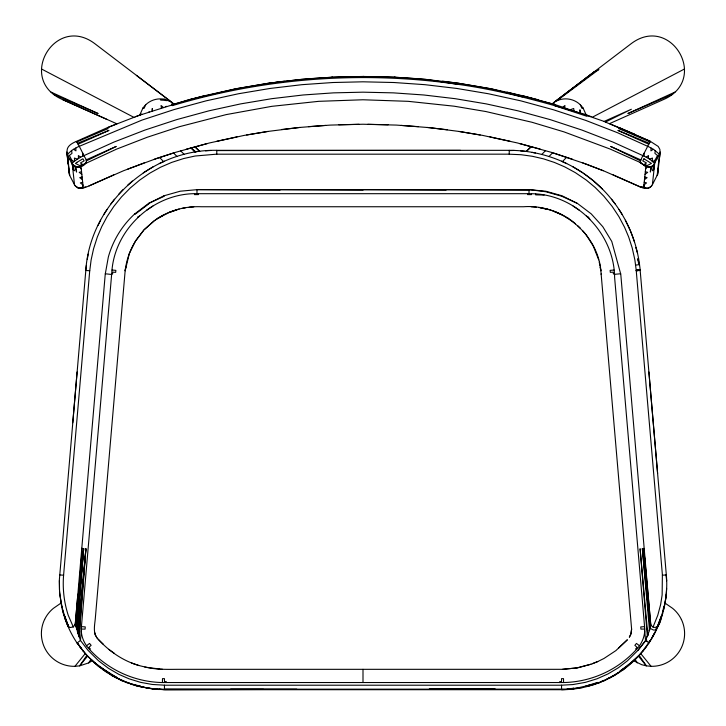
<?xml version="1.0" encoding="UTF-8"?>
<svg xmlns="http://www.w3.org/2000/svg" width="726" height="726" viewBox="0 0 726 726"><rect width="100%" height="100%" fill="white"/><g stroke="black" fill="none" stroke-linecap="round" stroke-linejoin="round"><path stroke-width="1.09" d="M527.557 193.697L527.548 194.586L531.477 194.622L531.505 193.733L528.927 193.688L197.98 193.697C154.357 192.199 114.173 228.962 111.804 272.549L81.421 626.638C80.386 635.159 83.898 643.799 89.906 649.815A101.313 101.313 0 0 0 161.962 682.54L564.038 682.531A101.313 101.313 0 0 0 636.085 649.824C641.975 643.908 645.514 635.486 644.615 627.101L614.613 277.423C614.269 233.318 575.827 193.96 531.505 193.733M681.369 619.405A32.734 32.734 0 0 1 651.077 666.314L646.34 665.86L639.189 655.442C659.117 633.871 669.073 603.705 666.287 574.493L640.178 270.508L639.025 270.535L639.143 269.8L639.797 270.399L639.579 269.773L639.025 270.535L636.248 270.698L662.384 574.729L662.13 595.021L660.624 604.595L657.765 615.285L653.037 627.082C661.912 630.213 661.567 610.303 664.58 605.339M638.78 269.827L639.025 270.535C639.161 269.128 637.31 270.843 639.234 269.791L639.071 270.172M134.773 213.889A91.803 91.803 0 0 0 108.328 257.077L105.234 274.237L75.313 623.997L73.371 626.928L70.368 627.5L68.562 626.919L66.393 621.901L61.728 606.419L59.568 592.126L59.378 579.638L85.768 270.97C89.67 204.505 150.872 148.739 217.237 150.336L508.763 150.336C541.342 150.155 573.749 162.597 597.77 184.622C613.234 198.706 625.258 216.529 632.509 236.15C635.903 245.297 638.208 254.826 639.524 264.482C639.506 265.362 640.695 271.315 639.679 269.773L639.905 270.499M59.995 596.019L62.745 610.648M76.33 141.461C79.669 146.407 82.056 152.015 84.824 157.324C90.995 164.294 77.265 170.683 72.836 164.575L72.772 168.859L74.27 170.764C71.302 157.569 58.407 148.712 76.638 141.289L107.775 127.477L138.847 115.452L187.444 100.115L236.249 88.699L268.221 83.29L300.918 79.443C342.5 75.686 384.381 75.686 425.962 79.443L457.752 83.154L490.631 88.699L523.264 95.896L555.49 104.725L603.215 121.097L650.242 141.289L658.219 146.443L659.861 149.374L660.088 152.823L653.554 165.219L651.34 166.681L648.708 167.152L645.895 166.408L639.651 162.234L610.348 149.139L564.02 131.887L531.949 122.258L485.875 111.541L454.186 106.205L408.166 101.331L362.982 99.771L318.714 101.331L271.778 106.341L226.167 114.608L179.476 126.678L147.269 137.241L116.532 149.148L82.31 165.011L80.976 166.408L83.236 187.544L87.311 186.636L123.62 170.701L157.279 158.223L175.52 152.342L209.424 142.968L244.154 135.408L267.876 131.442L299.711 127.449L325.638 125.416M143.421 230.605L135.463 241.068L129.337 253.537L125.144 270.834L95.287 618.652C94.679 625.395 92.538 633.78 98.128 639.198C110.506 652.81 126.723 663.401 144.982 666.922C155.4 669.69 166.308 669.399 176.99 669.327L562.423 669.318L577.533 667.856L591.327 664.136L597.725 661.577L603.959 658.482L615.893 650.605L627.373 639.751L618.634 648.046M162.424 682.54L162.497 678.628L164.457 678.647L164.457 681.605L166.254 681.605L166.254 682.558M579.892 112.657L579.938 109.762L580.691 112.929M401.242 125.416L430.173 127.712L459.004 131.442L482.726 135.408L517.457 142.968L551.361 152.342L586.036 164.049L604.114 171.046L637.791 185.829C642.319 188.215 649.343 190.33 652.393 184.703L654.68 163.577L650.46 159.738A17.007 17.007 0 0 0 649.48 159.103L648.436 158.477L648.49 155.527L646.24 157.224A26.399 26.399 0 0 0 645.115 156.616L612.907 142.06L581.853 130.036L550.208 119.627L517.974 110.833L486.229 103.891L455.138 98.682L423.821 94.988L393.438 92.864L362.982 92.175L333.452 92.864L303.06 94.988L271.742 98.682L240.651 103.891L208.906 110.833L176.672 119.627L145.028 130.036L113.973 142.06L81.766 156.616A26.39 26.39 0 0 0 80.64 157.224L74.433 161.108L72.228 163.359L74.488 184.703L75.604 186.346L78.571 188.179L81.484 188.451L84.643 187.58M59.468 589.957L59.351 580.564M638.326 270.217L638.581 269.836L637.346 270.299L638.163 269.872L637.7 270.626L637.364 269.936L637.7 270.626L637.945 269.881M652.393 184.703L657.638 174.367L660.07 152.877M136.007 240.351L143.966 229.888L154.511 220.541C167.942 210.685 184.722 206.057 201.302 206.747L523.591 206.747C561.86 203.761 599.141 234.752 601.092 273.439L631.602 629.006L630.74 634.705L629.333 637.237L631.012 633.589M637.174 269.945C636.947 270.907 635.568 269.11 637.7 270.626L637.755 270.263M636.393 270.371L636.711 270.344M637.41 269.927L637.7 270.626L637.855 269.89M73.299 626.955L68.235 615.285C64.006 602.253 62.445 588.387 63.634 574.729L89.688 271.206L91.131 259.89L93.581 248.746L97.329 237.003L101.803 226.512L107.094 216.62L113.773 206.493L121.541 196.864L130.208 188.043L139.682 180.102L149.883 173.115L160.51 167.243L171.654 162.415L183.669 158.54L195.103 156.017L216.312 154.193L508.763 154.166L521.087 154.72L532.394 156.29L543.511 158.858L554.346 162.415L564.656 166.844L575.319 172.625L586.318 180.102L595.111 187.417L603.841 196.183L612.227 206.493L618.906 216.62L624.596 227.347L628.671 237.003L632.183 247.856L634.869 259.89L636.275 270.662M644.026 156.054L644.143 153.177M634.733 134.219L609.531 123.638L663.573 99.516C709.747 79.57 670.679 13.404 630.93 43.859L552.205 103.782M174.004 103.981L95.07 43.859C55.321 13.404 16.253 79.57 62.427 99.516L116.895 123.828L107.53 127.667L108.101 128.62L76.756 141.906M85.822 270.508L86.349 265.398M659.589 157.288L660.161 152.006M666.223 594.049L666.613 588.396M665.152 602.489L666.123 594.975M77.419 631.811L83.681 548.511L76.003 626.792L80.459 640.441L87.91 650.197L98.446 660.696L108.356 668.247L118.737 674.3L128.965 678.783L140.526 682.34L152.17 684.455L164.92 685.208L561.08 685.208L572.905 684.564L585.474 682.34L597.035 678.783L608.089 673.873L618.407 667.729L627.554 660.696L638.09 650.197L645.577 640.904L644.706 630.722M79.143 636.983L85.904 548.738L77.991 633.607M665.37 600.638L666.159 594.512M78.925 636.366L85.904 548.738L78.245 634.397M74.488 184.703L69.696 175.483L67.409 154.357L71.611 150.518A16.88 16.88 0 0 1 72.582 149.901L75.74 148.059A25.483 25.483 0 0 1 76.847 147.46A26.862 26.862 0 0 1 78 146.861L141.96 120.099L174.195 109.535L206.102 100.841L238.427 93.763L270.081 88.445L301.962 84.679L332.898 82.519L362.982 81.811L393.982 82.519L424.919 84.679L456.799 88.445L488.462 93.763L520.778 100.841L553.575 109.807L585.791 120.416L617.399 132.676L648.881 146.861A26.835 26.835 0 0 1 650.033 147.46A25.455 25.455 0 0 1 651.14 148.05L650.913 150.872L653.282 149.284A19.829 19.829 0 0 1 654.298 149.901L659.471 154.348L657.184 175.474M77.11 371.993L72.754 422.732M535.724 193.96L535.652 194.849L544.11 195.04M636.212 270.281L636.412 270.018M76.729 629.46L83.681 548.511L76.511 628.689M81.294 630.749L80.459 640.441L77.056 643.018L86.666 655.324L98.364 666.35L111.886 675.625L122.567 681.006L137.287 686.134L153.331 689.11L164.92 689.7L561.08 689.7C590.32 689.954 619.351 677.276 639.007 655.651M75.277 623.825L77.854 594.167M658.446 167.842L657.638 174.367M152.024 110.951L152.288 108.473L152.505 110.779M650.886 166.771L650.314 172.053L652.111 166.236L654.044 164.575L654.108 168.859L652.61 170.764L654.044 164.575M154.511 220.541L143.966 229.888M564.692 107.629L564.937 105.47L563.013 107.103M652.175 160.918L652.492 158.05L649.48 159.103M655.26 150.518L654.916 153.395L657.502 155.473L655.088 160.128L654.652 163.359M88.263 254.109L87.265 259.318M649.38 629.097L642.319 548.511L649.997 626.792L650.723 623.825L643.78 548.33L650.296 628.417L645.541 640.441L638.09 650.197M125.217 270.371L125.789 266.996M566.707 163.577L561.497 161.199M541.787 208.072C553.838 209.814 566.044 215.695 575.537 223.799M664.108 607.19L665.225 601.555M663.319 610.829L663.891 608.098M125.144 270.834C126.46 260.189 129.918 249.699 135.798 240.696M77.864 187.816L82.129 187.97L82.955 184.903L80.323 182.916L82.673 182.262M659.335 623.235L659.988 620.912L657.611 626.674L658.709 624.696M648.881 630.803L649.271 629.46M139.728 115.135L142.958 107.965L145.717 104.744A21.136 21.136 0 0 1 164.757 99.335L171.853 102.275M77.056 643.018C70.159 632.673 65.059 621.102 62.209 609.005M657.438 626.919L661.368 616.029L655.986 630.232L651.966 637.737A32.924 32.924 0 0 1 651.177 639.052L644.416 648.835L639.334 654.852M642.229 187.58L643.635 187.544L645.895 166.408L640.06 162.442L640.904 159.947A18.785 18.785 0 0 1 641.357 158.876L641.875 157.724A27.742 27.742 0 0 1 642.41 156.58L648.245 145.236A21.263 21.263 0 0 1 648.781 144.211L650.541 141.452M164.512 161.217L159.293 163.577M650.151 626.193L650.687 624.841L650.296 628.417L653.4 630.014L655.469 630.023L656.749 627.309M144.828 667.149L159.157 668.945M100.624 220.223L98.064 225.341M652.202 637.346L654.67 632.863M145.717 104.744L144.038 108.356L142.958 107.965M662.266 614.114L662.711 613.225M631.148 633.018L631.638 628.988M107.003 209.451L103.918 214.388M205.494 150.836L210.712 150.482M554.555 102.057L553.72 103.382L554.11 104.335M645.614 169.049L647.011 166.835L650.46 166.962L652.111 166.236M642.501 651.649L644.116 649.189M165.356 106.64L166.408 106.305M86.811 655.442L79.66 665.86L74.923 666.323A32.734 32.734 0 0 1 44.631 619.405M114.472 199.223L110.887 203.897M90.968 659.743L88.69 662.892L79.66 665.86L87.528 656.204M646.857 636.983L648.436 634.842L648.264 632.827M157.361 218.544L170.674 211.711M91.095 659.861L88.69 662.892L92.138 660.841M650.895 186.609L648.309 188.17L645.396 188.451M74.923 666.323L85.223 653.627M645.541 640.441L648.581 642.555L650.197 640.631M639.007 655.188L623.316 669.653M122.957 189.704L118.91 194.033M650.986 186.546L651.757 185.702M526.377 151.48L531.341 146.716M526.286 151.462L531.033 146.634M541.759 154.466L545.525 150.645M548.956 156.535L552.64 152.787M562.405 161.589L566.589 157.342M627.636 665.878L634.996 659.344M644.416 648.835L645.822 647.438M425.962 79.443L395.225 77.21L362.982 76.457L331.664 77.21L300.918 79.443M82.628 164.802L80.976 166.408L85.732 162.987M132.35 181.028L127.894 184.939M89.597 649.471L90.278 648.817L88.926 647.293L91.131 645.341L89.552 643.427L86.467 645.795M148.766 112.049L149.293 111.868M140.091 115.026L141.18 114.027L142.06 114.354M586.136 114.799L583.042 107.965L580.283 104.744A21.108 21.108 0 0 0 556.715 100.85L598.896 69.46L594.095 71.947L554.927 101.785M146.625 210.241L152.841 206.084M554.147 102.275L594.095 71.947M631.402 663.137L631.402 662.675L629.95 663.537L620.049 671.069L626.91 666.459L614.114 675.625M645.051 174.331L647.692 172.352L645.332 171.69M644.488 179.612L647.12 177.634L644.77 176.972M75.114 624.669L75.313 623.997M60.966 603.106L53.388 608.343A32.507 32.507 0 0 0 44.613 619.469M609.268 678.256L618.017 672.784M139.691 115.162L135.236 116.813M153.295 166.671L143.276 172.797M155.337 220.051L163.531 215.105M652.874 161.453L657.048 159.012M615.113 203.897L611.528 199.223M608.433 678.202L603.851 680.807L613.307 675.616M649.017 187.807L648.309 188.17M139.519 216.039L137.577 217.092L137.904 217.455M172.28 104.462L171.835 104.598L172.28 103.382L171.445 102.057M592.507 117.131L684.455 69.015M603.433 680.534L598.741 682.894L603.851 680.335M163.985 195.784L148.521 203.461L134.773 213.88L135.081 214.279L148.766 203.915L148.521 203.461L164.149 196.274L163.985 195.784L180.202 191.21L197.445 189.622L529.481 189.667L545.888 191.237L562.015 195.784L577.479 203.461L591.227 213.88L602.798 226.694L611.764 241.431L620.775 274.228L650.578 623.389M597.725 661.577L592.316 663.682M605.502 122.022L631.366 109.245L604.077 121.433M86.349 160.891L116.214 146.434L85.977 159.956M674.998 92.075L627.899 113.537L672.512 94.326M170.474 211.965L179.159 209.052M89.044 185.938L113.773 174.848M78.099 144.211L108.973 130.399L77.582 143.267M590.864 664.263L576.852 667.929M598.315 682.594L593.541 684.709L598.741 682.422M593.986 684.11L597.861 682.422L585.873 686.043L593.541 684.237M127.631 169.176L144.283 162.842M82.129 187.97L85.895 187.172M570.79 109.553L573.712 108.473L573.939 110.624M584.376 114.191L585.383 114.545M541.823 207.872L538.647 207.482M583.042 107.965L581.962 108.356L580.283 104.744M169.33 212.482L176.79 209.787M154.257 159.312L173.55 152.977L177.026 156.517M588.26 685.771L588.26 686.242L593.097 684.391L572.206 689.146L562.015 689.691M81.548 171.69L79.188 172.352L81.829 174.331M82.111 176.972L79.76 177.634L82.392 179.621M236.249 88.699L204.178 95.823L171.971 104.626L172.398 105.624A664.326 664.326 0 0 1 457.925 84.334C502.002 90.496 544.945 102.375 587.434 115.316L591.1 116.605M186.246 149.229L207.191 143.566M188.343 99.87L204.178 95.823M59.949 595.556L59.523 590.882M620.685 273.775L614.35 274.328M216.811 141.261L237.012 136.869M199.714 151.462L195.149 146.824M555.045 104.598L506.993 92.093M181.999 208.398L185.629 207.7M236.794 88.654L268.221 83.29M246.704 134.963L267.876 131.442M332.59 77.165L331.664 77.21M284.293 81.167L268.747 83.272L300.419 79.443M577.116 688.076L567.324 689.074L573.794 688.184L572.206 689.146M281.579 129.509L299.711 127.449M635.64 265.072L638.671 264.718L638.018 258.91L638.59 258.846M363.907 76.457L362.982 76.457M131.451 662.929L133.838 663.764M622.082 214.388L618.997 209.451M576.589 667.956L562.423 669.318M189.05 207.264L193.778 206.837M613.96 270.027L610.13 270.371L610.321 272.359L613.234 272.141L613.388 273.911L614.314 273.865M578.032 687.93L582.933 687.495M636.248 270.744L637.301 270.299M662.375 575.192L666.305 574.956M308.441 126.651L330.602 125.081L362.982 124.237L396.278 125.081L418.439 126.651M644.579 626.647L640.74 626.91L640.913 629.124L644.752 629.043M395.225 77.21L394.3 77.165M59.695 574.956L63.625 575.192M509.225 150.591L514.362 150.436M338.752 124.772L359.061 124.3M566.398 689.119L164.92 689.228C130.344 689.618 96.259 671.614 77.192 642.746M460.484 150.346L216.775 150.591M230.632 689.219L296.816 689.219M164.92 689.7L263.729 689.455L164.92 689.228M446.472 189.667L529.018 190.185M363.463 189.667L446.009 190.185L446.009 189.667M280.454 189.667L363 190.185L363 189.667M197.445 189.622L279.991 190.185L279.991 189.667M81.239 629.052L85.087 629.133L85.251 626.901L81.421 626.638M367.828 124.3L388.129 124.772M162.533 669.299L159.067 669.163M86.095 270.499L89.752 270.744M111.686 273.865L112.612 273.911L112.757 272.132L115.679 272.35L115.861 270.362L112.04 270.018M525.787 151.389L520.506 150.836M536.269 207.173L531.123 206.774M111.632 274.482L105.315 273.775M427.178 127.449L447.298 129.727M568.639 218.544L566.834 217.682M535.352 153.004L532.031 152.342M529.481 189.667L545.716 191.728L561.851 196.274L577.079 203.262M159.602 689.119L163.985 689.691M442.588 81.167L458.206 83.227L457.934 84.316L426.471 79.443M640.985 187.172L643.635 187.544L639.942 186.773M81.484 188.451L80.432 188.279M459.004 131.442L480.176 134.963M154.248 688.738L159.139 689.555L159.139 689.083M458.669 83.29L490.086 88.654M638.853 186.31L646.449 188.279M598.623 259.835L598.505 259.391M540.625 207.917L548.312 209.533M489.878 136.869L510.069 141.261M148.884 688.076L153.794 689.146L153.794 688.675M81.766 548.23L82.219 548.33L76.003 626.792M613.116 174.857L638.208 186.019M538.538 99.87L522.702 95.823L522.348 96.848L490.631 88.699M519.698 143.566L540.162 149.093M138.965 665.579L133.947 663.809M143.521 687.132L148.431 688.457L148.431 687.994M644.207 182.262L646.557 182.916L643.926 184.903L644.752 187.97M72.836 164.575L76.847 167.053L79.869 166.835L81.267 169.049M572.623 159.303L553.629 153.068M138.185 685.898L143.067 687.495L143.067 687.023M77.401 159.112L74.388 158.059L74.705 160.918M582.606 162.842L603.297 170.728M649.289 143.267L617.908 130.39L648.781 144.211M650.124 141.906L618.779 128.62L619.351 127.667L650.242 141.289M554.237 211.538L561.643 214.687M53.488 94.326L98.101 113.537L51.002 92.075M62.427 99.516L107.176 119.518M127.685 682.594L132.459 684.709L132.459 684.237M640.904 159.947L610.666 146.434L640.532 160.882M573.141 206.075L579.412 210.268M122.567 680.534L127.259 682.894L127.259 682.422M41.545 69.015L133.865 117.322M554.6 104.462L554.482 105.624L586.935 116.296L587.153 115.135M646.24 157.224L648.436 158.477M651.14 148.05L653.282 149.284M586.481 216.03L588.423 217.092L589.857 219.252M117.558 678.202L122.149 680.807L122.149 680.335M69.832 159.012L73.998 161.453M582.724 172.797L572.705 166.671M633.862 660.841L641.72 664.707L646.34 665.86L638.472 656.204M94.598 662.675L111.886 675.153M653.037 627.082L651.304 625.567L650.714 623.87M114.481 653.436L108.764 649.353M73.598 149.284L75.967 150.872L75.74 148.059M99.09 666.459L116.668 677.385L112.693 675.616L117.149 678.456L117.149 677.984M665.016 603.097L672.612 608.343A32.507 32.507 0 0 1 681.387 619.469M592.942 180.429L583.486 173.314M641.149 162.978L645.895 166.408L644.252 164.802M80.64 157.224L78.381 155.527L78.435 158.477M136.37 75.341L171.073 101.785M639.533 645.795L636.448 643.427L634.869 645.341L637.074 647.302L635.713 648.817L636.393 649.471M194.886 146.888L199.632 151.48M103.437 669.726L107.203 672.757M577.805 225.795L580.328 228.2M648.581 642.555L648.944 643.018M163.232 107.303L161.063 105.47L161.344 107.902M191.192 147.886L195.984 152.033M602.389 189.041L593.65 181.028M78.571 188.179L75.123 185.702M585.691 234.28L586.254 235.015M98.128 639.198L103.455 644.389M80.178 647.438L81.584 648.835L77.246 642.692M98.364 665.878L91.004 659.344L94.244 662.838M190.884 147.977L195.022 152.179M180.674 150.854L184.241 154.466M159.629 157.56L163.595 161.589M582.824 230.868L585.12 233.536M97.52 638.49L96.985 637.827M640.777 653.627L651.077 666.323M634.905 659.861L637.31 662.892L635.032 659.743M636.248 247.965L635.822 247.412L637.537 253.202M593.333 246.205L598.451 259.173M82.156 649.561L83.499 651.649M69.696 175.483L66.81 152.877M586.554 235.424L593.224 245.969M96.168 636.348L95.26 634.705M67.291 624.696L68.389 626.674M630.268 230.514L625.376 220.223M65.068 618.933L66.057 621.039M639.706 270.136L639.833 270.335M634.46 241.831L630.631 231.367M63.398 613.67L64.206 615.712M68.852 627.128L64.632 616.029L68.562 626.919L66.393 621.901L66.846 623.661M94.498 632.074L95.496 635.277M74.769 166.236L76.566 172.053L75.994 166.78M61.293 604.722L61.528 605.511M67.863 162.57L68.553 164.92L66.719 152.006M600.175 266.778L600.847 270.807M639.869 270.126L639.905 270.353M64.496 616.592L64.932 618.488M599.195 262.032L599.985 265.571M600.248 267.241L600.783 270.344M646.312 638.453L646.748 641.258M72.228 163.359L71.792 160.128L69.378 155.473L71.965 153.395L71.611 150.518M640.014 270.126L640.114 269.773M68.435 167.851L69.242 174.376M666.032 574.938L666.668 580.945M657.602 473.47L648.89 371.993M647.746 634.397L640.096 548.738L647.293 635.74M601.128 273.902L601.173 274.428M61.728 606.419L61.81 607.435M62.981 611.546L63.026 612.2M82.737 153.177L82.855 156.054M60.73 601.246L60.757 602.035M194.495 193.733L194.523 194.622L198.452 194.586L198.452 193.697M563.576 682.54L563.503 678.628L561.534 678.647L561.534 681.605L559.737 681.605L559.737 682.558M622.926 669.445L622.926 669.917M613.706 675.38L613.706 675.842M608.842 677.984L608.842 678.456M577.569 687.994L577.569 688.457M566.861 689.083L566.861 689.555M561.543 685.181L561.543 689.691M529.018 189.667L529.018 193.697M509.225 150.346L509.225 154.193M363 669.336L363 682.558M216.775 150.346L216.775 154.193M196.982 189.667L196.982 193.697M164.457 685.181L164.457 689.691M112.294 675.38L112.294 675.842M103.074 669.445L103.074 669.917M643.971 158.794L642.755 160.882L646.467 162.987L644.724 164.04L647.029 165.628L651.449 163.441L643.971 158.794M76.883 162.37L75.431 163.441L79.851 165.628L82.156 164.04L80.414 162.987L84.125 160.882L82.9 158.794L76.883 162.37M164.757 99.344L160.337 99.771L166.599 100.642L164.757 99.344M639.107 264.672L638.018 258.91L639.107 264.672M462.271 688.901L429.184 689.219L495.368 689.219L462.271 688.901M140.127 686.043L137.74 685.771L137.74 686.242L132.903 684.391L140.127 686.043"/></g></svg>
